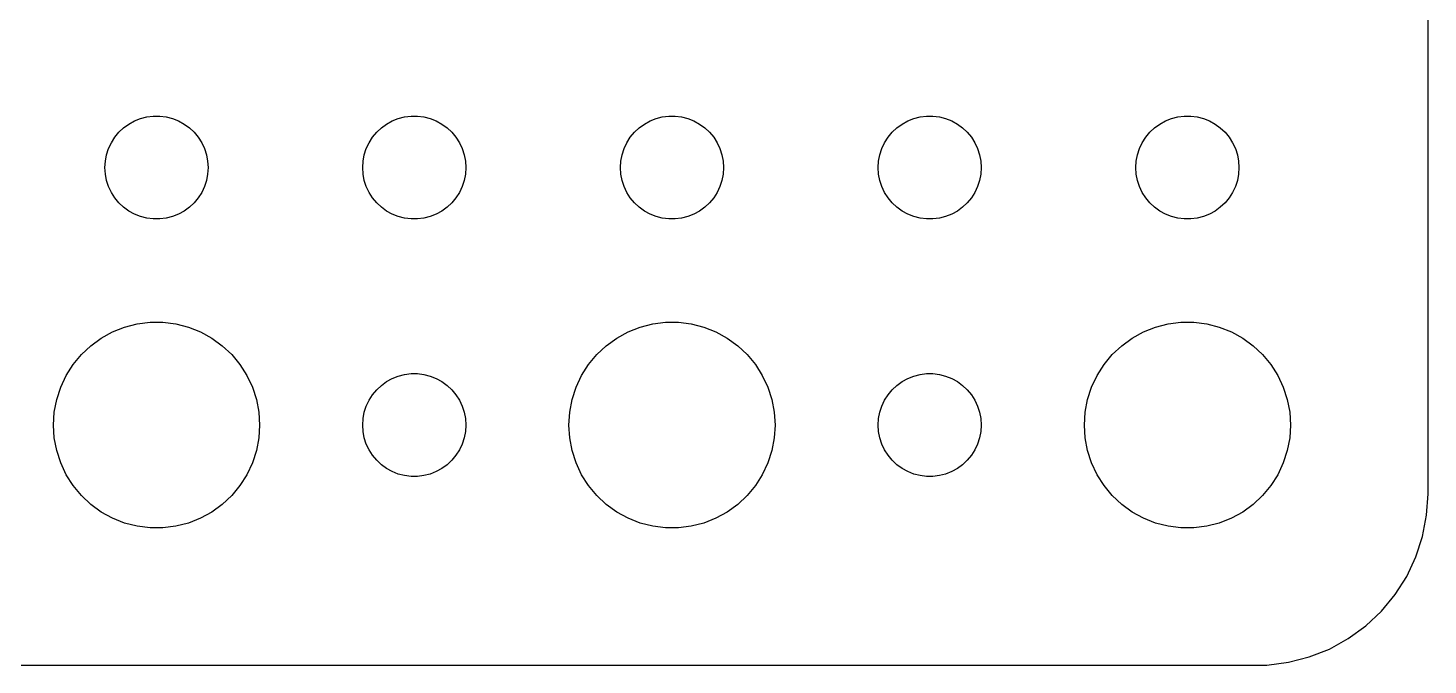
# Model space of a CAD drawing. Header units: metres. Extents: x -37 to 37, y 32 to 130.
# Drawn here: x -3.74 to 37, y 32.01 to 50.57 of the extents above; entities that cross this region are included whole.
import ezdxf

# ---------------------------------------------------------------- set-up
doc = ezdxf.new("R2010")
doc.units = ezdxf.units.M

msp = doc.modelspace()

# ---------------------------------------------------------------- linework, layer by layer
for p, q in [((37, 37), (37, 71)), ((-0.95613, 47.6558), (-0.80373, 47.7665)), ((-0.80373, 47.7665), (-0.63866, 47.8573)), ((-0.63866, 47.8573), (-0.46352, 47.9266)), ((-0.46352, 47.9266), (-0.28107, 47.9734)), ((-0.28107, 47.9734), (-0.09418, 47.9971)), ((-0.09418, 47.9971), (0.09418, 47.9971)), ((0.09418, 47.9971), (0.28107, 47.9734)), ((0.28107, 47.9734), (0.46352, 47.9266)), ((0.46352, 47.9266), (0.63866, 47.8573)), ((0.63866, 47.8573), (0.80373, 47.7665)), ((0.80373, 47.7665), (0.95613, 47.6558)), ((6.54385, 47.6558), (6.69626, 47.7665)), ((6.69626, 47.7665), (6.86133, 47.8573)), ((6.86133, 47.8573), (7.03647, 47.9266)), ((7.03647, 47.9266), (7.21892, 47.9734)), ((7.21892, 47.9734), (7.40581, 47.9971)), ((7.40581, 47.9971), (7.59418, 47.9971)), ((7.59418, 47.9971), (7.78107, 47.9734)), ((7.78107, 47.9734), (7.96352, 47.9266)), ((7.96352, 47.9266), (8.13866, 47.8573)), ((8.13866, 47.8573), (8.30373, 47.7665)), ((8.30373, 47.7665), (8.45613, 47.6558)), ((14.0439, 47.6558), (14.1963, 47.7665)), ((14.1963, 47.7665), (14.3613, 47.8573)), ((14.3613, 47.8573), (14.5365, 47.9266)), ((14.5365, 47.9266), (14.7189, 47.9734)), ((14.7189, 47.9734), (14.9058, 47.9971)), ((14.9058, 47.9971), (15.0942, 47.9971)), ((15.0942, 47.9971), (15.2811, 47.9734)), ((15.2811, 47.9734), (15.4635, 47.9266)), ((15.4635, 47.9266), (15.6387, 47.8573)), ((15.6387, 47.8573), (15.8037, 47.7665)), ((15.8037, 47.7665), (15.9561, 47.6558)), ((21.5439, 47.6558), (21.6963, 47.7665)), ((21.6963, 47.7665), (21.8613, 47.8573)), ((21.8613, 47.8573), (22.0365, 47.9266)), ((22.0365, 47.9266), (22.2189, 47.9734)), ((22.2189, 47.9734), (22.4058, 47.9971)), ((22.4058, 47.9971), (22.5942, 47.9971)), ((22.5942, 47.9971), (22.7811, 47.9734)), ((22.7811, 47.9734), (22.9635, 47.9266)), ((22.9635, 47.9266), (23.1387, 47.8573)), ((23.1387, 47.8573), (23.3037, 47.7665)), ((23.3037, 47.7665), (23.4561, 47.6558)), ((29.0439, 47.6558), (29.1963, 47.7665)), ((29.1963, 47.7665), (29.3613, 47.8573)), ((29.3613, 47.8573), (29.5365, 47.9266)), ((29.5365, 47.9266), (29.7189, 47.9734)), ((29.7189, 47.9734), (29.9058, 47.9971)), ((29.9058, 47.9971), (30.0942, 47.9971)), ((30.0942, 47.9971), (30.2811, 47.9734)), ((30.2811, 47.9734), (30.4635, 47.9266)), ((30.4635, 47.9266), (30.6387, 47.8573)), ((30.6387, 47.8573), (30.8037, 47.7665)), ((30.8037, 47.7665), (30.9561, 47.6558)), ((-1.31445, 47.2226), (-1.21352, 47.3817)), ((-1.21352, 47.3817), (-1.09344, 47.5268)), ((-1.09344, 47.5268), (-0.95613, 47.6558)), ((0.95613, 47.6558), (1.09344, 47.5268)), ((1.09344, 47.5268), (1.21352, 47.3817)), ((1.21352, 47.3817), (1.31445, 47.2226)), ((6.18553, 47.2226), (6.28647, 47.3817)), ((6.28647, 47.3817), (6.40654, 47.5268)), ((6.40654, 47.5268), (6.54385, 47.6558)), ((8.45613, 47.6558), (8.59344, 47.5268)), ((8.59344, 47.5268), (8.71352, 47.3817)), ((8.71352, 47.3817), (8.81445, 47.2226)), ((13.6855, 47.2226), (13.7865, 47.3817)), ((13.7865, 47.3817), (13.9065, 47.5268)), ((13.9065, 47.5268), (14.0439, 47.6558)), ((15.9561, 47.6558), (16.0934, 47.5268)), ((16.0934, 47.5268), (16.2135, 47.3817)), ((16.2135, 47.3817), (16.3145, 47.2226)), ((21.1855, 47.2226), (21.2865, 47.3817)), ((21.2865, 47.3817), (21.4065, 47.5268)), ((21.4065, 47.5268), (21.5439, 47.6558)), ((23.4561, 47.6558), (23.5934, 47.5268)), ((23.5934, 47.5268), (23.7135, 47.3817)), ((23.7135, 47.3817), (23.8145, 47.2226)), ((28.6855, 47.2226), (28.7865, 47.3817)), ((28.7865, 47.3817), (28.9065, 47.5268)), ((28.9065, 47.5268), (29.0439, 47.6558)), ((30.9561, 47.6558), (31.0934, 47.5268)), ((31.0934, 47.5268), (31.2135, 47.3817)), ((31.2135, 47.3817), (31.3145, 47.2226)), ((-1.48816, 46.688), (-1.45287, 46.873)), ((-1.45287, 46.873), (-1.39465, 47.0522)), ((-1.39465, 47.0522), (-1.31445, 47.2226)), ((1.31445, 47.2226), (1.39465, 47.0522)), ((1.39465, 47.0522), (1.45287, 46.873)), ((1.45287, 46.873), (1.48816, 46.688)), ((6.01183, 46.688), (6.04712, 46.873)), ((6.04712, 46.873), (6.10533, 47.0522)), ((6.10533, 47.0522), (6.18553, 47.2226)), ((8.81445, 47.2226), (8.89465, 47.0522)), ((8.89465, 47.0522), (8.95287, 46.873)), ((8.95287, 46.873), (8.98816, 46.688)), ((13.5118, 46.688), (13.5471, 46.873)), ((13.5471, 46.873), (13.6053, 47.0522)), ((13.6053, 47.0522), (13.6855, 47.2226)), ((16.3145, 47.2226), (16.3947, 47.0522)), ((16.3947, 47.0522), (16.4529, 46.873)), ((16.4529, 46.873), (16.4882, 46.688)), ((21.0118, 46.688), (21.0471, 46.873)), ((21.0471, 46.873), (21.1053, 47.0522)), ((21.1053, 47.0522), (21.1855, 47.2226)), ((23.8145, 47.2226), (23.8947, 47.0522)), ((23.8947, 47.0522), (23.9529, 46.873)), ((23.9529, 46.873), (23.9882, 46.688)), ((28.5118, 46.688), (28.5471, 46.873)), ((28.5471, 46.873), (28.6053, 47.0522)), ((28.6053, 47.0522), (28.6855, 47.2226)), ((31.3145, 47.2226), (31.3947, 47.0522)), ((31.3947, 47.0522), (31.4529, 46.873)), ((31.4529, 46.873), (31.4882, 46.688)), ((-1.5, 46.5), (-1.48816, 46.688)), ((-1.48816, 46.312), (-1.5, 46.5)), ((1.48816, 46.688), (1.5, 46.5)), ((1.5, 46.5), (1.48816, 46.312)), ((6, 46.5), (6.01183, 46.688)), ((6.01183, 46.312), (6, 46.5)), ((8.98816, 46.688), (9, 46.5)), ((9, 46.5), (8.98816, 46.312)), ((13.5, 46.5), (13.5118, 46.688)), ((13.5118, 46.312), (13.5, 46.5)), ((16.4882, 46.688), (16.5, 46.5)), ((16.5, 46.5), (16.4882, 46.312)), ((21, 46.5), (21.0118, 46.688)), ((21.0118, 46.312), (21, 46.5)), ((23.9882, 46.688), (24, 46.5)), ((24, 46.5), (23.9882, 46.312)), ((28.5, 46.5), (28.5118, 46.688)), ((28.5118, 46.312), (28.5, 46.5)), ((31.4882, 46.688), (31.5, 46.5)), ((31.5, 46.5), (31.4882, 46.312)), ((-1.45287, 46.127), (-1.48816, 46.312)), ((-1.39465, 45.9478), (-1.45287, 46.127)), ((1.45287, 46.127), (1.39465, 45.9478)), ((1.48816, 46.312), (1.45287, 46.127)), ((6.04712, 46.127), (6.01183, 46.312)), ((6.10533, 45.9478), (6.04712, 46.127)), ((8.95287, 46.127), (8.89465, 45.9478)), ((8.98816, 46.312), (8.95287, 46.127)), ((13.5471, 46.127), (13.5118, 46.312)), ((13.6053, 45.9478), (13.5471, 46.127)), ((16.4529, 46.127), (16.3947, 45.9478)), ((16.4882, 46.312), (16.4529, 46.127)), ((21.0471, 46.127), (21.0118, 46.312)), ((21.1053, 45.9478), (21.0471, 46.127)), ((23.9529, 46.127), (23.8947, 45.9478)), ((23.9882, 46.312), (23.9529, 46.127)), ((28.5471, 46.127), (28.5118, 46.312)), ((28.6053, 45.9478), (28.5471, 46.127)), ((31.4529, 46.127), (31.3947, 45.9478)), ((31.4882, 46.312), (31.4529, 46.127)), ((-1.31445, 45.7774), (-1.39465, 45.9478)), ((-1.21352, 45.6183), (-1.31445, 45.7774)), ((1.31445, 45.7774), (1.21352, 45.6183)), ((1.39465, 45.9478), (1.31445, 45.7774)), ((6.18553, 45.7774), (6.10533, 45.9478)), ((6.28647, 45.6183), (6.18553, 45.7774)), ((8.81445, 45.7774), (8.71352, 45.6183)), ((8.89465, 45.9478), (8.81445, 45.7774)), ((13.6855, 45.7774), (13.6053, 45.9478)), ((13.7865, 45.6183), (13.6855, 45.7774)), ((16.3145, 45.7774), (16.2135, 45.6183)), ((16.3947, 45.9478), (16.3145, 45.7774)), ((21.1855, 45.7774), (21.1053, 45.9478)), ((21.2865, 45.6183), (21.1855, 45.7774)), ((23.8145, 45.7774), (23.7135, 45.6183)), ((23.8947, 45.9478), (23.8145, 45.7774)), ((28.6855, 45.7774), (28.6053, 45.9478)), ((28.7865, 45.6183), (28.6855, 45.7774)), ((31.3145, 45.7774), (31.2135, 45.6183)), ((31.3947, 45.9478), (31.3145, 45.7774)), ((-1.09344, 45.4732), (-1.21352, 45.6183)), ((-0.95613, 45.3442), (-1.09344, 45.4732)), ((-0.80373, 45.2335), (-0.95613, 45.3442)), ((-0.63866, 45.1428), (-0.80373, 45.2335)), ((0.80373, 45.2335), (0.63866, 45.1428)), ((0.95613, 45.3442), (0.80373, 45.2335)), ((1.09344, 45.4732), (0.95613, 45.3442)), ((1.21352, 45.6183), (1.09344, 45.4732)), ((6.40654, 45.4732), (6.28647, 45.6183)), ((6.54385, 45.3442), (6.40654, 45.4732)), ((6.69626, 45.2335), (6.54385, 45.3442)), ((6.86133, 45.1428), (6.69626, 45.2335)), ((8.30373, 45.2335), (8.13866, 45.1428)), ((8.45613, 45.3442), (8.30373, 45.2335)), ((8.59344, 45.4732), (8.45613, 45.3442)), ((8.71352, 45.6183), (8.59344, 45.4732)), ((13.9065, 45.4732), (13.7865, 45.6183)), ((14.0439, 45.3442), (13.9065, 45.4732)), ((14.1963, 45.2335), (14.0439, 45.3442)), ((14.3613, 45.1428), (14.1963, 45.2335)), ((15.8037, 45.2335), (15.6387, 45.1428)), ((15.9561, 45.3442), (15.8037, 45.2335)), ((16.0934, 45.4732), (15.9561, 45.3442)), ((16.2135, 45.6183), (16.0934, 45.4732)), ((21.4065, 45.4732), (21.2865, 45.6183)), ((21.5439, 45.3442), (21.4065, 45.4732)), ((21.6963, 45.2335), (21.5439, 45.3442)), ((21.8613, 45.1428), (21.6963, 45.2335)), ((23.3037, 45.2335), (23.1387, 45.1428)), ((23.4561, 45.3442), (23.3037, 45.2335)), ((23.5934, 45.4732), (23.4561, 45.3442)), ((23.7135, 45.6183), (23.5934, 45.4732)), ((28.9065, 45.4732), (28.7865, 45.6183)), ((29.0439, 45.3442), (28.9065, 45.4732)), ((29.1963, 45.2335), (29.0439, 45.3442)), ((29.3613, 45.1428), (29.1963, 45.2335)), ((30.8037, 45.2335), (30.6387, 45.1428)), ((30.9561, 45.3442), (30.8037, 45.2335)), ((31.0934, 45.4732), (30.9561, 45.3442)), ((31.2135, 45.6183), (31.0934, 45.4732)), ((-0.46352, 45.0734), (-0.63866, 45.1428)), ((-0.28107, 45.0266), (-0.46352, 45.0734)), ((-0.09418, 45.003), (-0.28107, 45.0266)), ((0.09418, 45.003), (-0.09418, 45.003)), ((0.28107, 45.0266), (0.09418, 45.003)), ((0.46352, 45.0734), (0.28107, 45.0266)), ((0.63866, 45.1428), (0.46352, 45.0734)), ((7.03647, 45.0734), (6.86133, 45.1428)), ((7.21892, 45.0266), (7.03647, 45.0734)), ((7.40581, 45.003), (7.21892, 45.0266)), ((7.59418, 45.003), (7.40581, 45.003)), ((7.78107, 45.0266), (7.59418, 45.003)), ((7.96352, 45.0734), (7.78107, 45.0266)), ((8.13866, 45.1428), (7.96352, 45.0734)), ((14.5365, 45.0734), (14.3613, 45.1428)), ((14.7189, 45.0266), (14.5365, 45.0734)), ((14.9058, 45.003), (14.7189, 45.0266)), ((15.0942, 45.003), (14.9058, 45.003)), ((15.2811, 45.0266), (15.0942, 45.003)), ((15.4635, 45.0734), (15.2811, 45.0266)), ((15.6387, 45.1428), (15.4635, 45.0734)), ((22.0365, 45.0734), (21.8613, 45.1428)), ((22.2189, 45.0266), (22.0365, 45.0734)), ((22.4058, 45.003), (22.2189, 45.0266)), ((22.5942, 45.003), (22.4058, 45.003)), ((22.7811, 45.0266), (22.5942, 45.003)), ((22.9635, 45.0734), (22.7811, 45.0266)), ((23.1387, 45.1428), (22.9635, 45.0734)), ((29.5365, 45.0734), (29.3613, 45.1428)), ((29.7189, 45.0266), (29.5365, 45.0734)), ((29.9058, 45.003), (29.7189, 45.0266)), ((30.0942, 45.003), (29.9058, 45.003)), ((30.2811, 45.0266), (30.0942, 45.003)), ((30.4635, 45.0734), (30.2811, 45.0266)), ((30.6387, 45.1428), (30.4635, 45.0734)), ((-0.56213, 41.9469), (-0.18837, 41.9941)), ((-0.18837, 41.9941), (0.18837, 41.9941)), ((0.18837, 41.9941), (0.56213, 41.9469)), ((14.4379, 41.9469), (14.8116, 41.9941)), ((14.8116, 41.9941), (15.1884, 41.9941)), ((15.1884, 41.9941), (15.5621, 41.9469)), ((29.4379, 41.9469), (29.8116, 41.9941)), ((29.8116, 41.9941), (30.1884, 41.9941)), ((30.1884, 41.9941), (30.5621, 41.9469)), ((-1.60747, 41.533), (-1.27733, 41.7145)), ((-1.27733, 41.7145), (-0.92705, 41.8532)), ((-0.92705, 41.8532), (-0.56213, 41.9469)), ((0.56213, 41.9469), (0.92705, 41.8532)), ((0.92705, 41.8532), (1.27733, 41.7145)), ((1.27733, 41.7145), (1.60747, 41.533)), ((13.3925, 41.533), (13.7227, 41.7145)), ((13.7227, 41.7145), (14.0729, 41.8532)), ((14.0729, 41.8532), (14.4379, 41.9469)), ((15.5621, 41.9469), (15.927, 41.8532)), ((15.927, 41.8532), (16.2773, 41.7145)), ((16.2773, 41.7145), (16.6075, 41.533)), ((28.3925, 41.533), (28.7227, 41.7145)), ((28.7227, 41.7145), (29.0729, 41.8532)), ((29.0729, 41.8532), (29.4379, 41.9469)), ((30.5621, 41.9469), (30.927, 41.8532)), ((30.927, 41.8532), (31.2773, 41.7145)), ((31.2773, 41.7145), (31.6075, 41.533)), ((-2.1869, 41.0536), (-1.91226, 41.3116)), ((-1.91226, 41.3116), (-1.60747, 41.533)), ((1.60747, 41.533), (1.91226, 41.3116)), ((1.91226, 41.3116), (2.1869, 41.0536)), ((12.8131, 41.0536), (13.0877, 41.3116)), ((13.0877, 41.3116), (13.3925, 41.533)), ((16.6075, 41.533), (16.9123, 41.3116)), ((16.9123, 41.3116), (17.1869, 41.0536)), ((27.8131, 41.0536), (28.0877, 41.3116)), ((28.0877, 41.3116), (28.3925, 41.533)), ((31.6075, 41.533), (31.9123, 41.3116)), ((31.9123, 41.3116), (32.1869, 41.0536)), ((-2.62891, 40.4453), (-2.42705, 40.7634)), ((-2.42705, 40.7634), (-2.1869, 41.0536)), ((2.1869, 41.0536), (2.42705, 40.7634)), ((2.42705, 40.7634), (2.62891, 40.4453)), ((12.3711, 40.4453), (12.5729, 40.7634)), ((12.5729, 40.7634), (12.8131, 41.0536)), ((17.1869, 41.0536), (17.427, 40.7634)), ((17.427, 40.7634), (17.6289, 40.4453)), ((27.3711, 40.4453), (27.5729, 40.7634)), ((27.5729, 40.7634), (27.8131, 41.0536)), ((32.1869, 41.0536), (32.427, 40.7634)), ((32.427, 40.7634), (32.6289, 40.4453)), ((-2.78932, 40.1044), (-2.62891, 40.4453)), ((2.62891, 40.4453), (2.78932, 40.1044)), ((6.69626, 40.2665), (6.86133, 40.3573)), ((6.86133, 40.3573), (7.03647, 40.4266)), ((7.03647, 40.4266), (7.21892, 40.4734)), ((7.21892, 40.4734), (7.40581, 40.4971)), ((7.40581, 40.4971), (7.59418, 40.4971)), ((7.59418, 40.4971), (7.78107, 40.4734)), ((7.78107, 40.4734), (7.96352, 40.4266)), ((7.96352, 40.4266), (8.13866, 40.3573)), ((8.13866, 40.3573), (8.30373, 40.2665)), ((12.2107, 40.1044), (12.3711, 40.4453)), ((17.6289, 40.4453), (17.7893, 40.1044)), ((21.6963, 40.2665), (21.8613, 40.3573)), ((21.8613, 40.3573), (22.0365, 40.4266)), ((22.0365, 40.4266), (22.2189, 40.4734)), ((22.2189, 40.4734), (22.4058, 40.4971)), ((22.4058, 40.4971), (22.5942, 40.4971)), ((22.5942, 40.4971), (22.7811, 40.4734)), ((22.7811, 40.4734), (22.9635, 40.4266)), ((22.9635, 40.4266), (23.1387, 40.3573)), ((23.1387, 40.3573), (23.3037, 40.2665)), ((27.2107, 40.1044), (27.3711, 40.4453)), ((32.6289, 40.4453), (32.7893, 40.1044)), ((-2.90575, 39.7461), (-2.78932, 40.1044)), ((2.78932, 40.1044), (2.90575, 39.7461)), ((6.28647, 39.8817), (6.40654, 40.0268)), ((6.40654, 40.0268), (6.54385, 40.1558)), ((6.54385, 40.1558), (6.69626, 40.2665)), ((8.30373, 40.2665), (8.45613, 40.1558)), ((8.45613, 40.1558), (8.59344, 40.0268)), ((8.59344, 40.0268), (8.71352, 39.8817)), ((12.0942, 39.7461), (12.2107, 40.1044)), ((17.7893, 40.1044), (17.9057, 39.7461)), ((21.2865, 39.8817), (21.4065, 40.0268)), ((21.4065, 40.0268), (21.5439, 40.1558)), ((21.5439, 40.1558), (21.6963, 40.2665)), ((23.3037, 40.2665), (23.4561, 40.1558)), ((23.4561, 40.1558), (23.5934, 40.0268)), ((23.5934, 40.0268), (23.7135, 39.8817)), ((27.0942, 39.7461), (27.2107, 40.1044)), ((32.7893, 40.1044), (32.9057, 39.7461)), ((-2.97633, 39.376), (-2.90575, 39.7461)), ((2.90575, 39.7461), (2.97633, 39.376)), ((6.04712, 39.373), (6.10533, 39.5522)), ((6.10533, 39.5522), (6.18553, 39.7226)), ((6.18553, 39.7226), (6.28647, 39.8817)), ((8.71352, 39.8817), (8.81445, 39.7226)), ((8.81445, 39.7226), (8.89465, 39.5522)), ((8.89465, 39.5522), (8.95287, 39.373)), ((12.0237, 39.376), (12.0942, 39.7461)), ((17.9057, 39.7461), (17.9763, 39.376)), ((21.0471, 39.373), (21.1053, 39.5522)), ((21.1053, 39.5522), (21.1855, 39.7226)), ((21.1855, 39.7226), (21.2865, 39.8817)), ((23.7135, 39.8817), (23.8145, 39.7226)), ((23.8145, 39.7226), (23.8947, 39.5522)), ((23.8947, 39.5522), (23.9529, 39.373)), ((27.0237, 39.376), (27.0942, 39.7461)), ((32.9057, 39.7461), (32.9763, 39.376)), ((-3, 39), (-2.97633, 39.376)), ((2.97633, 39.376), (3, 39)), ((6, 39), (6.01183, 39.188)), ((6.01183, 39.188), (6.04712, 39.373)), ((8.95287, 39.373), (8.98816, 39.188)), ((8.98816, 39.188), (9, 39)), ((12, 39), (12.0237, 39.376)), ((17.9763, 39.376), (18, 39)), ((21, 39), (21.0118, 39.188)), ((21.0118, 39.188), (21.0471, 39.373)), ((23.9529, 39.373), (23.9882, 39.188)), ((23.9882, 39.188), (24, 39)), ((27, 39), (27.0237, 39.376)), ((32.9763, 39.376), (33, 39)), ((-2.97633, 38.624), (-3, 39)), ((3, 39), (2.97633, 38.624)), ((6.01183, 38.812), (6, 39)), ((6.04712, 38.627), (6.01183, 38.812)), ((8.98816, 38.812), (8.95287, 38.627)), ((9, 39), (8.98816, 38.812)), ((12.0237, 38.624), (12, 39)), ((18, 39), (17.9763, 38.624)), ((21.0118, 38.812), (21, 39)), ((21.0471, 38.627), (21.0118, 38.812)), ((23.9882, 38.812), (23.9529, 38.627)), ((24, 39), (23.9882, 38.812)), ((27.0237, 38.624), (27, 39)), ((33, 39), (32.9763, 38.624)), ((-2.90575, 38.2539), (-2.97633, 38.624)), ((2.97633, 38.624), (2.90575, 38.2539)), ((6.10533, 38.4478), (6.04712, 38.627)), ((6.18553, 38.2774), (6.10533, 38.4478)), ((8.89465, 38.4478), (8.81445, 38.2774)), ((8.95287, 38.627), (8.89465, 38.4478)), ((12.0942, 38.2539), (12.0237, 38.624)), ((17.9763, 38.624), (17.9057, 38.2539)), ((21.1053, 38.4478), (21.0471, 38.627)), ((21.1855, 38.2774), (21.1053, 38.4478)), ((23.8947, 38.4478), (23.8145, 38.2774)), ((23.9529, 38.627), (23.8947, 38.4478)), ((27.0942, 38.2539), (27.0237, 38.624)), ((32.9763, 38.624), (32.9057, 38.2539)), ((-2.78932, 37.8956), (-2.90575, 38.2539)), ((-2.62891, 37.5547), (-2.78932, 37.8956)), ((2.78932, 37.8956), (2.62891, 37.5547)), ((2.90575, 38.2539), (2.78932, 37.8956)), ((6.28647, 38.1183), (6.18553, 38.2774)), ((6.40654, 37.9732), (6.28647, 38.1183)), ((6.54385, 37.8442), (6.40654, 37.9732)), ((8.59344, 37.9732), (8.45613, 37.8442)), ((8.71352, 38.1183), (8.59344, 37.9732)), ((8.81445, 38.2774), (8.71352, 38.1183)), ((12.2107, 37.8956), (12.0942, 38.2539)), ((12.3711, 37.5547), (12.2107, 37.8956)), ((17.7893, 37.8956), (17.6289, 37.5547)), ((17.9057, 38.2539), (17.7893, 37.8956)), ((21.2865, 38.1183), (21.1855, 38.2774)), ((21.4065, 37.9732), (21.2865, 38.1183)), ((21.5439, 37.8442), (21.4065, 37.9732)), ((23.5934, 37.9732), (23.4561, 37.8442)), ((23.7135, 38.1183), (23.5934, 37.9732)), ((23.8145, 38.2774), (23.7135, 38.1183)), ((27.2107, 37.8956), (27.0942, 38.2539)), ((27.3711, 37.5547), (27.2107, 37.8956)), ((32.7893, 37.8956), (32.6289, 37.5547)), ((32.9057, 38.2539), (32.7893, 37.8956)), ((-2.42705, 37.2366), (-2.62891, 37.5547)), ((2.62891, 37.5547), (2.42705, 37.2366)), ((6.69626, 37.7335), (6.54385, 37.8442)), ((6.86133, 37.6428), (6.69626, 37.7335)), ((7.03647, 37.5734), (6.86133, 37.6428)), ((7.21892, 37.5266), (7.03647, 37.5734)), ((7.40581, 37.503), (7.21892, 37.5266)), ((7.59418, 37.503), (7.40581, 37.503)), ((7.78107, 37.5266), (7.59418, 37.503)), ((7.96352, 37.5734), (7.78107, 37.5266)), ((8.13866, 37.6428), (7.96352, 37.5734)), ((8.30373, 37.7335), (8.13866, 37.6428)), ((8.45613, 37.8442), (8.30373, 37.7335)), ((12.5729, 37.2366), (12.3711, 37.5547)), ((17.6289, 37.5547), (17.427, 37.2366)), ((21.6963, 37.7335), (21.5439, 37.8442)), ((21.8613, 37.6428), (21.6963, 37.7335)), ((22.0365, 37.5734), (21.8613, 37.6428)), ((22.2189, 37.5266), (22.0365, 37.5734)), ((22.4058, 37.503), (22.2189, 37.5266)), ((22.5942, 37.503), (22.4058, 37.503)), ((22.7811, 37.5266), (22.5942, 37.503)), ((22.9635, 37.5734), (22.7811, 37.5266)), ((23.1387, 37.6428), (22.9635, 37.5734)), ((23.3037, 37.7335), (23.1387, 37.6428)), ((23.4561, 37.8442), (23.3037, 37.7335)), ((27.5729, 37.2366), (27.3711, 37.5547)), ((32.6289, 37.5547), (32.427, 37.2366)), ((-2.1869, 36.9464), (-2.42705, 37.2366)), ((2.42705, 37.2366), (2.1869, 36.9464)), ((12.8131, 36.9464), (12.5729, 37.2366)), ((17.427, 37.2366), (17.1869, 36.9464)), ((27.8131, 36.9464), (27.5729, 37.2366)), ((32.427, 37.2366), (32.1869, 36.9464)), ((-1.91226, 36.6885), (-2.1869, 36.9464)), ((-1.60747, 36.467), (-1.91226, 36.6885)), ((1.91226, 36.6885), (1.60747, 36.467)), ((2.1869, 36.9464), (1.91226, 36.6885)), ((13.0877, 36.6885), (12.8131, 36.9464)), ((13.3925, 36.467), (13.0877, 36.6885)), ((16.9123, 36.6885), (16.6075, 36.467)), ((17.1869, 36.9464), (16.9123, 36.6885)), ((28.0877, 36.6885), (27.8131, 36.9464)), ((28.3925, 36.467), (28.0877, 36.6885)), ((31.9123, 36.6885), (31.6075, 36.467)), ((32.1869, 36.9464), (31.9123, 36.6885)), ((36.9606, 36.3733), (37, 37)), ((-1.27733, 36.2855), (-1.60747, 36.467)), ((-0.92705, 36.1468), (-1.27733, 36.2855)), ((1.27733, 36.2855), (0.92705, 36.1468)), ((1.60747, 36.467), (1.27733, 36.2855)), ((13.7227, 36.2855), (13.3925, 36.467)), ((14.0729, 36.1468), (13.7227, 36.2855)), ((16.2773, 36.2855), (15.927, 36.1468)), ((16.6075, 36.467), (16.2773, 36.2855)), ((28.7227, 36.2855), (28.3925, 36.467)), ((29.0729, 36.1468), (28.7227, 36.2855)), ((31.2773, 36.2855), (30.927, 36.1468)), ((31.6075, 36.467), (31.2773, 36.2855)), ((36.8429, 35.7566), (36.9606, 36.3733)), ((-0.56213, 36.0531), (-0.92705, 36.1468)), ((-0.18837, 36.0059), (-0.56213, 36.0531)), ((0.18837, 36.0059), (-0.18837, 36.0059)), ((0.56213, 36.0531), (0.18837, 36.0059)), ((0.92705, 36.1468), (0.56213, 36.0531)), ((14.4379, 36.0531), (14.0729, 36.1468)), ((14.8116, 36.0059), (14.4379, 36.0531)), ((15.1884, 36.0059), (14.8116, 36.0059)), ((15.5621, 36.0531), (15.1884, 36.0059)), ((15.927, 36.1468), (15.5621, 36.0531)), ((29.4379, 36.0531), (29.0729, 36.1468)), ((29.8116, 36.0059), (29.4379, 36.0531)), ((30.1884, 36.0059), (29.8116, 36.0059)), ((30.5621, 36.0531), (30.1884, 36.0059)), ((30.927, 36.1468), (30.5621, 36.0531)), ((36.6489, 35.1594), (36.8429, 35.7566)), ((36.3815, 34.5912), (36.6489, 35.1594)), ((36.0451, 34.0611), (36.3815, 34.5912)), ((35.6448, 33.5773), (36.0451, 34.0611)), ((35.1871, 33.1474), (35.6448, 33.5773)), ((34.6791, 32.7784), (35.1871, 33.1474)), ((34.1289, 32.4759), (34.6791, 32.7784)), ((32.9369, 32.0886), (33.5451, 32.2447)), ((33.5451, 32.2447), (34.1289, 32.4759)), ((-32.3139, 32.0099), (32.3139, 32.0099)), ((32.3139, 32.0099), (32.9369, 32.0886))]:
    msp.add_line(p, q)

doc.saveas('drawing.dxf')
